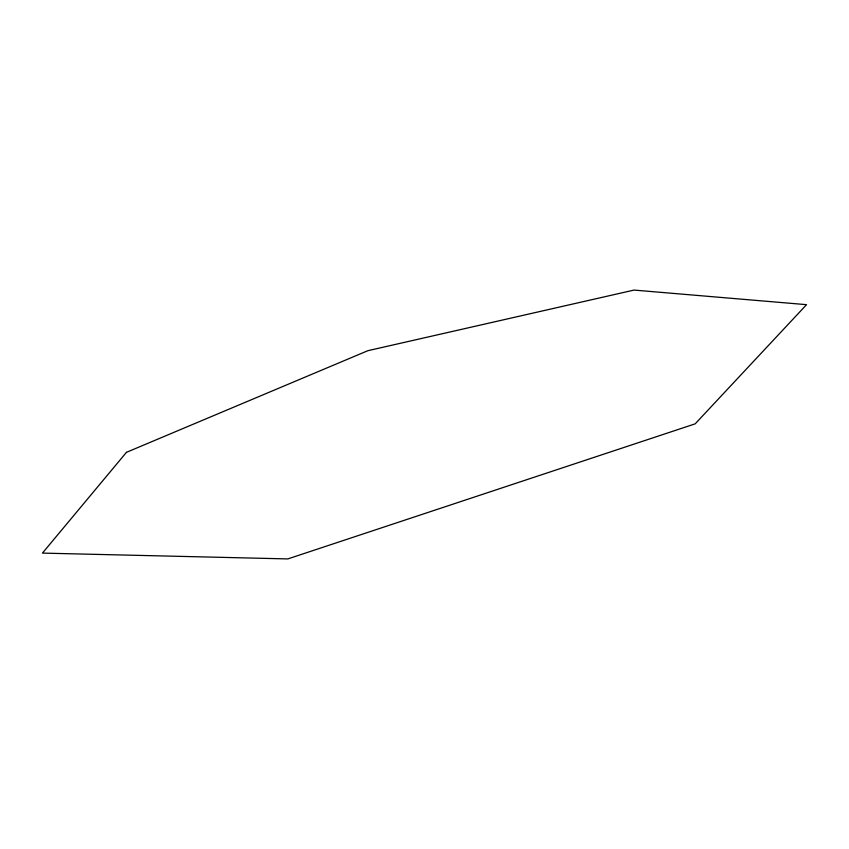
<?xml version="1.0" encoding="UTF-8"?>
<svg xmlns="http://www.w3.org/2000/svg" width="849" height="849" viewBox="0 0 849 849"><rect width="100%" height="100%" fill="white"/><g stroke="black" fill="none" stroke-linecap="round" stroke-linejoin="round"><path stroke-width="1.27" d="M126.448 452.337L42.45 553.102L287.832 558.918L695.182 423.842L806.55 304.664L634.023 290.082L367.914 350.679L126.448 452.337"/></g></svg>
